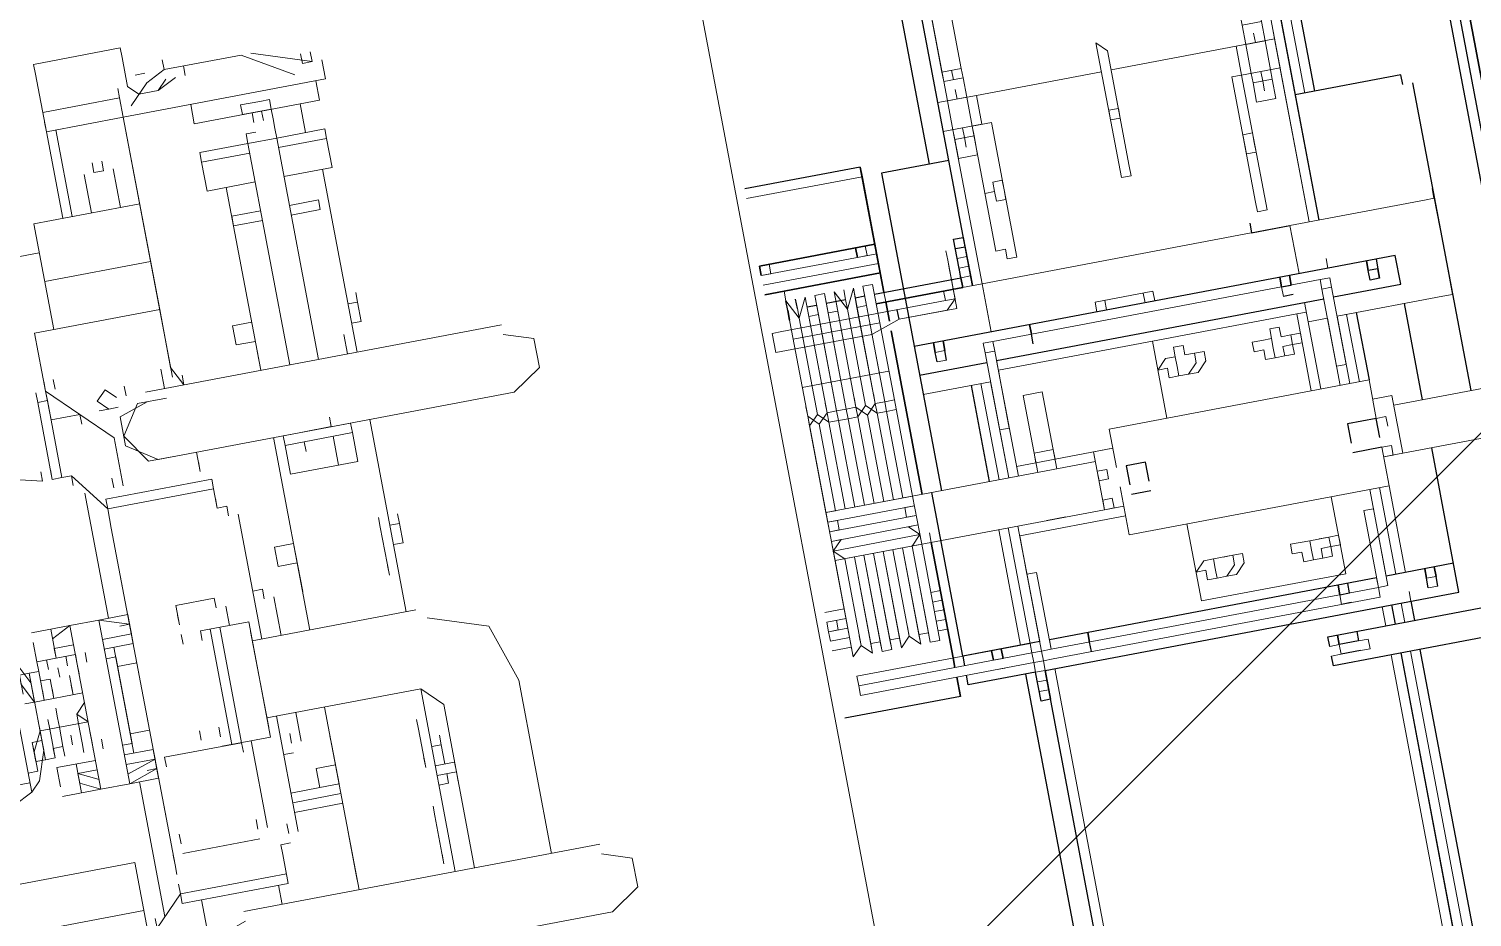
# Model space of a CAD drawing. Extents: x 407440 to 411585, y 6041728 to 6045069.
# Drawn here: x 408240.18 to 408248.64, y 6044225.02 to 6044230.23 of the extents above; entities that cross this region are included whole.
import ezdxf

# ---------------------------------------------------------------- set-up
doc = ezdxf.new("R2010")
doc.units = 0
doc.header["$LTSCALE"] = 5
doc.linetypes.add('foc-TIELINE', pattern=[1.875, 1.25, -0.625])
doc.layers.add('P-PROPOSED-EXISTING-H', color=59, linetype='Continuous')
doc.layers.add('T-TIE', color=201, linetype='foc-TIELINE')

# ---------------------------------------------------------------- blocks, each defined once
blk = doc.blocks.new('P-RIG-877')
at = {"layer": 'T-TIE', "linetype": 'ByBlock', "lineweight": 18}
for points in [[(1.3777, -19.9535), (1.3777, -19.942), (1.3777, -20.1716)], [(1.4236, -20.0454), (1.4351, -20.0454), (1.4351, -19.942), (1.4351, -20.1716)], [(1.1825, -20.0798), (1.1481, -20.0798), (1.1481, -20.0913), (1.1481, -20.252), (1.2055, -20.252)], [(1.2629, -20.2176), (1.3432, -20.2176), (1.2629, -20.2176), (1.2629, -20.0913), (1.2629, -20.0798), (1.2284, -20.0798)], [(1.2399, -20.1372), (1.2399, -20.2176)], [(1.5729, -20.2176), (1.5729, -20.1372)], [(1.6303, -20.2061), (1.6073, -20.2061), (1.6073, -20.1372)], [(1.217, -20.1602), (1.2055, -20.1602)], [(1.217, -20.1602), (1.217, -20.1716)], [(1.2284, -20.1602), (1.217, -20.1602)], [(1.2284, -20.1716), (1.2284, -20.1602)], [(1.3892, -20.5046), (1.3432, -20.5046), (1.3432, -20.1946), (1.3892, -20.1946), (1.3892, -20.1831), (1.4006, -20.1831), (1.3892, -20.1831)], [(1.3662, -20.1946), (1.3662, -20.1716), (1.4351, -20.1716), (1.4351, -20.1946), (1.4351, -20.1831), (1.4236, -20.1831), (1.4236, -20.1946), (1.4695, -20.1946), (1.4695, -20.5046), (1.4121, -20.5046)], [(1.4695, -20.1946), (1.5729, -20.1946)], [(1.6073, -20.1946), (1.5958, -20.1946)], [(0.9988, -20.2061), (0.3215, -20.2061), (0.3215, -20.4701), (0.7118, -20.4701)], [(0.9185, -20.229), (0.9299, -20.229), (1.1481, -20.229), (0.7348, -20.229), (0.7348, -20.2176), (1.1481, -20.2176), (0.7233, -20.2176), (0.7233, -20.6309), (1.1481, -20.6309)], [(1.2055, -20.6309), (1.2055, -20.2176), (1.194, -20.2176)], [(1.2284, -20.229), (1.217, -20.229), (1.217, -20.2176), (1.2284, -20.2176)], [(1.3432, -20.2061), (1.2629, -20.2061)], [(1.5729, -20.7227), (1.5729, -20.6309), (1.4351, -20.6309), (1.5843, -20.6309), (1.5958, -20.6309), (1.5958, -20.6194), (1.5958, -20.229), (1.5843, -20.229), (1.5843, -20.2176)], [(1.5729, -20.2061), (1.4695, -20.2061)], [(1.5958, -20.6309), (1.6073, -20.6309), (2.0895, -20.6309), (2.0895, -20.2176), (1.6647, -20.2176), (2.078, -20.2176), (2.078, -20.229), (2.0895, -20.229), (2.078, -20.229), (2.078, -20.2176)], [(2.4913, -20.2061), (1.6647, -20.2061)], [(1.217, -20.6194), (1.217, -20.229), (1.217, -20.6194)], [(1.3777, -20.6194), (1.2629, -20.6194), (1.2399, -20.6194), (1.2399, -20.229)], [(1.2629, -20.252), (1.2629, -20.229), (1.3432, -20.229)], [(1.5843, -20.6309), (1.5843, -20.6194), (1.5843, -20.229), (1.5729, -20.229), (1.5729, -20.6194), (1.5843, -20.6194), (1.4925, -20.6194), (1.4925, -20.6309), (1.4466, -20.6309), (1.4466, -20.5046)], [(1.6303, -20.229), (1.6073, -20.229)], [(1.6647, -20.229), (2.078, -20.229), (2.0665, -20.229)], [(0.7348, -20.2405), (0.8955, -20.2405), (0.907, -20.2405), (0.9299, -20.2405), (0.9299, -20.2635), (0.907, -20.2635), (0.907, -20.2405), (0.8955, -20.2405), (0.8955, -20.2635), (0.907, -20.2635), (0.907, -20.2405)], [(0.9299, -20.252), (0.9185, -20.252)], [(0.9185, -20.252), (0.9185, -20.252)], [(0.9185, -20.252), (0.9185, -20.252)], [(1.1481, -20.252), (1.1481, -20.6194), (0.9644, -20.6194), (0.9299, -20.6194), (0.9644, -20.6194), (0.9759, -20.6194), (0.9759, -20.5964), (0.9988, -20.5964), (0.9988, -20.6194), (0.9759, -20.6194), (0.9759, -20.5964), (0.9644, -20.5964)], [(0.9759, -20.2405), (0.9644, -20.2405)], [(0.9644, -20.2635), (0.9759, -20.2635), (0.9759, -20.2405)], [(0.9873, -20.252), (0.9759, -20.252), (0.9644, -20.252)], [(0.9759, -20.252), (0.9759, -20.252)], [(0.9759, -20.252), (0.9759, -20.252)], [(0.9873, -20.252), (0.9873, -20.252)], [(0.9873, -20.252), (0.9873, -20.252)], [(1.2399, -20.252), (1.3432, -20.252)], [(1.2514, -20.2635), (1.2514, -20.252)], [(1.6417, -20.2635), (1.6417, -20.252), (1.6532, -20.252), (1.6532, -20.2635)], [(0.9185, -20.2635), (0.9185, -20.2635)], [(0.9185, -20.2635), (0.9185, -20.2635)], [(0.9759, -20.2635), (0.9759, -20.2635)], [(0.9759, -20.2635), (0.9759, -20.2635)], [(0.9873, -20.2635), (0.9873, -20.2635)], [(0.9873, -20.2635), (0.9873, -20.2635)], [(1.3432, -20.4357), (1.2514, -20.4357), (1.2514, -20.2635), (1.3432, -20.2635)], [(1.2973, -20.2865), (1.2973, -20.275), (1.2858, -20.275), (1.2858, -20.2635), (1.2744, -20.2635), (1.2744, -20.275), (1.2858, -20.275), (1.2858, -20.2865), (1.2973, -20.2865), (1.2973, -20.2979), (1.2858, -20.2979), (1.2744, -20.2979), (1.2629, -20.2979), (1.2629, -20.2865), (1.2744, -20.2865), (1.2744, -20.275), (1.2744, -20.2865)], [(1.4695, -20.2635), (1.5614, -20.2635), (1.5614, -20.4357), (1.4695, -20.4357)], [(1.5155, -20.2865), (1.5155, -20.275), (1.5155, -20.2635), (1.5269, -20.2635), (1.5269, -20.275), (1.5384, -20.275), (1.5384, -20.2865)], [(0.9299, -20.4242), (0.9299, -20.275)], [(1.2284, -20.275), (1.217, -20.275)], [(1.5958, -20.275), (1.5843, -20.275)], [(1.6417, -20.2865), (1.6303, -20.2865)], [(1.6532, -20.2979), (1.6532, -20.2865), (1.6417, -20.2865), (1.6417, -20.2979)], [(1.2744, -20.2979), (1.2744, -20.3094), (1.2744, -20.3209), (1.2858, -20.3209), (1.2858, -20.3094), (1.2973, -20.3094), (1.2973, -20.2979)], [(1.5155, -20.2979), (1.5155, -20.3094), (1.5155, -20.3209), (1.5269, -20.3209), (1.5269, -20.3094), (1.5384, -20.3094), (1.5384, -20.2979)], [(1.2744, -20.4013), (1.2744, -20.3898), (1.2744, -20.3783), (1.2858, -20.3783), (1.2973, -20.3898), (1.2973, -20.4013)], [(1.5155, -20.4013), (1.5155, -20.3898), (1.5155, -20.3783), (1.5269, -20.3783), (1.5384, -20.3898), (1.5384, -20.4013)], [(1.2744, -20.4127), (1.2744, -20.4242), (1.2858, -20.4357), (1.2858, -20.4242), (1.2973, -20.4242), (1.2973, -20.4127)], [(1.5155, -20.4127), (1.5155, -20.4242), (1.5269, -20.4357), (1.5269, -20.4242), (1.5384, -20.4242), (1.5384, -20.4127)], [(0.9299, -20.4357), (0.9299, -20.5849), (0.9644, -20.5849), (0.9644, -20.6309), (0.9299, -20.6309), (0.9185, -20.6309)], [(1.2055, -20.4242), (1.194, -20.4242), (1.194, -20.4931), (1.2055, -20.4931)], [(1.2055, -20.4357), (1.194, -20.4357)], [(1.2629, -20.6194), (1.2514, -20.6194), (1.2514, -20.4357)], [(1.2055, -20.4816), (1.194, -20.4816)], [(1.4351, -20.5046), (1.4351, -20.5275), (1.3662, -20.5275), (1.3662, -20.5046), (1.3662, -20.5735)], [(1.3777, -20.5275), (1.3777, -20.849), (1.2744, -20.849), (1.2629, -20.8375), (1.1481, -20.8375), (1.2629, -20.8375), (1.2744, -20.826), (1.3777, -20.826)], [(1.4351, -20.5275), (1.4351, -20.849), (1.5499, -20.849), (1.5384, -20.8375), (1.5269, -20.8375)], [(1.2284, -20.5735), (1.217, -20.5735)], [(1.3777, -20.5735), (1.2858, -20.5735), (1.2858, -20.5964), (1.3777, -20.5964)], [(1.4351, -20.5964), (1.4351, -20.5735)], [(1.5958, -20.5735), (1.5843, -20.5735)], [(0.9299, -20.5849), (0.9299, -20.6309)], [(0.7118, -20.5964), (0.7003, -20.5964), (0.7118, -20.5964), (0.7003, -20.5964), (0.7118, -20.5964), (0.7233, -20.5964), (0.7348, -20.5964), (0.8955, -20.5964), (0.907, -20.5964), (0.9299, -20.5964), (0.9299, -20.6194), (0.907, -20.6194), (0.907, -20.5964), (0.8955, -20.5964), (0.8955, -20.6194), (0.907, -20.6194), (0.907, -20.5964)], [(0.907, -20.6079), (0.8955, -20.6079)], [(0.907, -20.6079), (0.907, -20.6079)], [(0.907, -20.6079), (0.907, -20.6079)], [(0.9299, -20.6079), (0.9185, -20.6079)], [(0.9185, -20.6079), (0.9185, -20.6079)], [(0.9185, -20.6079), (0.9185, -20.6079)], [(0.9873, -20.6079), (0.9759, -20.6079), (0.9644, -20.6079)], [(0.9759, -20.6079), (0.9759, -20.6079)], [(0.9759, -20.6079), (0.9759, -20.6079)], [(0.9873, -20.6079), (0.9873, -20.6079)], [(0.9873, -20.6079), (0.9873, -20.6079)], [(1.3662, -20.5964), (1.3662, -20.6194)], [(0.9299, -20.6194), (0.7348, -20.6194), (0.7233, -20.6194), (0.7233, -20.6309), (0.7348, -20.6309), (0.7348, -20.6194), (0.8955, -20.6194), (0.907, -20.6194)], [(0.907, -20.6194), (0.907, -20.6194)], [(0.907, -20.6194), (0.907, -20.6194)], [(0.9185, -20.6194), (0.9185, -20.6194)], [(0.9185, -20.6194), (0.9185, -20.6194)], [(0.9759, -20.6194), (0.9759, -20.6194)], [(0.9759, -20.6194), (0.9759, -20.6194)], [(0.9873, -20.6194), (0.9873, -20.6194)], [(0.9873, -20.6194), (0.9873, -20.6194)], [(1.2055, -20.6194), (1.1481, -20.6194), (1.1481, -20.7112)], [(1.2284, -20.6309), (1.217, -20.6309), (1.217, -20.6194), (1.2284, -20.6194)], [(1.3203, -20.6309), (1.3203, -20.6194), (1.2284, -20.6194), (1.2284, -20.6309), (1.3777, -20.6309), (1.2629, -20.6309), (1.2629, -20.7112)], [(1.6073, -20.6194), (2.078, -20.6194), (2.078, -20.6309), (2.0895, -20.6309), (2.0895, -20.6194)], [(1.1136, -20.6424), (1.1136, -20.6309)], [(1.1366, -20.7457), (1.1366, -20.6424), (1.1366, -20.6309), (1.1251, -20.6309), (1.1251, -20.6424)], [(1.2399, -20.6309), (1.2399, -20.7112)], [(1.4581, -20.6309), (1.4466, -20.6309)], [(1.5614, -20.6309), (1.5499, -20.6309)], [(1.6073, -20.6309), (1.6073, -20.6424), (1.5958, -20.6424), (1.5843, -20.6424), (1.5958, -20.6424), (1.5958, -20.6309), (1.5843, -20.6309), (1.5843, -20.6424), (1.5729, -20.6424), (1.5843, -20.6424), (1.5843, -20.849), (1.5958, -20.849), (1.5958, -20.6424)], [(1.6188, -20.6424), (1.6188, -20.6309)], [(1.6303, -20.6309), (1.6303, -20.6424)], [(0.3215, -20.6538), (0.9988, -20.6538)], [(1.1481, -20.6538), (1.1366, -20.6538), (1.1251, -20.6538), (1.1136, -20.6538), (1.171, -20.6538), (1.171, -20.7227), (1.171, -20.6653), (1.1596, -20.6538), (1.1481, -20.6538), (1.1136, -20.6538), (1.1022, -20.6538)], [(1.2629, -20.6424), (1.3777, -20.6424)], [(1.2629, -20.6538), (1.3777, -20.6538)], [(1.4351, -20.6424), (1.5729, -20.6424), (1.5729, -20.849), (1.5843, -20.849), (1.5843, -20.6424)], [(1.6073, -20.6424), (1.6073, -20.7227)], [(1.6073, -20.6538), (2.4913, -20.6538)], [(1.1596, -20.8605), (1.1596, -20.6653), (1.1596, -20.8605)], [(1.5729, -20.6768), (1.5843, -20.6768), (1.5729, -20.6768), (1.5843, -20.6768), (1.5843, -20.6883), (1.5729, -20.6883), (1.5843, -20.6883)], [(1.5958, -20.6883), (1.5958, -20.6768)], [(1.1825, -20.7572), (1.171, -20.7227), (1.1825, -20.7572)], [(0.9988, -20.7342), (0.9988, -20.872)], [(1.1022, -20.7342), (1.0907, -20.7342), (1.0792, -20.7342), (1.0792, -20.872)], [(1.0792, -20.8605), (1.0907, -20.8605), (1.0907, -20.872), (1.0907, -20.7342)], [(1.1022, -20.7342), (1.1022, -20.872), (1.1022, -20.7342)], [(1.1022, -20.7342), (1.1022, -20.872), (1.1022, -20.7342)], [(1.2514, -20.7342), (1.2399, -20.7342)], [(1.2744, -20.7342), (1.2629, -20.7342)], [(1.3088, -20.7342), (1.2973, -20.7342)], [(1.3432, -20.7342), (1.3318, -20.7342), (1.3203, -20.7342)], [(1.4351, -20.7342), (1.4236, -20.7342)], [(1.4925, -20.7457), (1.4925, -20.7342), (1.4925, -20.7457)], [(1.6188, -20.7342), (1.6188, -20.872)], [(1.0792, -20.7457), (1.0907, -20.7457), (1.0907, -20.7572)], [(1.1481, -20.7572), (1.1251, -20.7572), (1.1251, -20.7457), (1.2629, -20.7457), (1.3777, -20.7457), (1.3777, -20.849), (1.3777, -20.8375)], [(1.1251, -20.7572), (1.2629, -20.7572), (1.1481, -20.7572), (1.1481, -20.7686), (1.1251, -20.7686), (1.1481, -20.7801), (1.1366, -20.7801), (1.1251, -20.7801)], [(1.1366, -20.7572), (1.1366, -20.7686)], [(1.1596, -20.872), (1.1825, -20.872), (1.1825, -20.7572), (1.1825, -20.872)], [(1.2744, -20.7457), (1.2744, -20.7572), (1.2629, -20.7572), (1.2629, -20.7686), (1.2514, -20.7686)], [(1.2629, -20.7686), (1.2744, -20.7686), (1.2744, -20.7572), (1.2629, -20.7572), (1.2629, -20.7457)], [(1.5499, -20.7572), (1.5499, -20.7457), (1.4351, -20.7457), (1.4351, -20.849), (1.3777, -20.849)], [(1.4351, -20.7457), (1.3777, -20.7457), (1.4351, -20.7457)], [(1.3777, -20.7572), (1.3777, -20.7457)], [(1.3892, -20.7457), (1.3892, -20.849)], [(1.4006, -20.849), (1.4006, -20.7457), (1.4006, -20.849)], [(1.4121, -20.7457), (1.4121, -20.7572), (1.4236, -20.7457), (1.4351, -20.7572)], [(1.4121, -20.7457), (1.4121, -20.849), (1.4121, -20.7457)], [(1.4236, -20.849), (1.4236, -20.7457), (1.4236, -20.849)], [(1.4351, -20.7457), (1.4236, -20.7457)], [(1.5384, -20.7686), (1.5384, -20.7572), (1.4351, -20.7572), (1.5499, -20.7572), (1.5384, -20.7572)], [(1.1481, -20.7686), (1.2629, -20.7686), (1.1251, -20.7686), (1.2629, -20.7686), (1.2744, -20.7686), (1.2629, -20.7686), (1.2744, -20.7801), (1.3777, -20.7801), (1.2744, -20.7801), (1.2629, -20.7916), (1.1481, -20.7916), (1.1251, -20.7916), (1.1481, -20.7801)], [(1.1481, -20.8146), (1.1481, -20.826), (1.2629, -20.826), (1.1251, -20.826), (1.2629, -20.826), (1.2629, -20.8146), (1.2744, -20.8146), (1.2629, -20.8146), (1.2629, -20.8031), (1.2744, -20.8031), (1.2744, -20.7916), (1.2629, -20.7801), (1.1481, -20.7801), (1.2629, -20.7801), (1.2744, -20.7686), (1.3777, -20.7686), (1.2744, -20.7686), (1.3777, -20.7686)], [(1.5499, -20.7686), (1.4351, -20.7686), (1.5499, -20.7686)], [(1.5384, -20.7801), (1.5499, -20.7686), (1.5384, -20.7686), (1.4351, -20.7686)], [(1.1481, -20.7916), (1.1481, -20.8031), (1.2629, -20.8031), (1.1251, -20.8031), (1.1481, -20.8031)], [(1.1366, -20.7916), (1.1366, -20.8031)], [(1.2629, -20.7916), (1.2514, -20.7916)], [(1.3777, -20.7916), (1.2744, -20.7916), (1.2629, -20.7916), (1.2629, -20.8031), (1.2744, -20.8031), (1.3777, -20.8031), (1.2744, -20.8031), (1.2744, -20.8146), (1.3777, -20.8146), (1.2744, -20.8146), (1.2744, -20.826), (1.2629, -20.826)], [(1.2744, -20.7916), (1.2629, -20.7916)], [(1.2744, -20.7916), (1.2629, -20.7916)], [(1.5384, -20.8031), (1.5384, -20.7916), (1.4351, -20.7916)], [(1.5499, -20.7916), (1.4351, -20.7916), (1.5499, -20.7916)], [(1.5384, -20.7916), (1.5499, -20.7916), (1.5384, -20.7801), (1.5269, -20.7801)], [(1.1251, -20.8146), (1.2629, -20.8146), (1.1481, -20.8146), (1.1251, -20.8146), (1.1251, -20.8031)], [(1.5499, -20.8031), (1.4351, -20.8031), (1.5384, -20.8031), (1.5499, -20.8031), (1.5499, -20.8146)], [(1.1481, -20.826), (1.1251, -20.826), (1.1481, -20.8375), (1.1366, -20.8375), (1.1251, -20.8375)], [(1.1366, -20.8146), (1.1366, -20.826)], [(1.2514, -20.826), (1.2629, -20.826), (1.2744, -20.8375), (1.2629, -20.849), (1.2514, -20.849)], [(1.5384, -20.826), (1.5384, -20.8146), (1.4351, -20.8146), (1.5499, -20.8146), (1.5384, -20.8146)], [(1.5499, -20.826), (1.4351, -20.826), (1.5499, -20.826)], [(1.5384, -20.8375), (1.5499, -20.826), (1.5384, -20.826), (1.4351, -20.826)], [(1.1481, -20.8375), (1.1251, -20.849), (1.1136, -20.849)], [(1.4121, -20.849), (1.4121, -20.8375), (1.4236, -20.849), (1.4351, -20.8375)], [(1.1366, -20.849), (1.1251, -20.849)], [(1.2744, -20.849), (1.2629, -20.849), (1.5499, -20.849)], [(1.4351, -20.849), (1.4236, -20.849)], [(1.5155, -20.8605), (1.504, -20.8605)], [(1.5155, -20.872), (1.5155, -20.8605), (1.5155, -20.872)], [(1.5269, -20.849), (1.5269, -20.872), (1.5269, -20.849)], [(1.5155, -20.872), (1.504, -20.872)], [(0.31, -20.8834), (2.5028, -20.8834)]]:
    blk.add_lwpolyline(points, dxfattribs=at)
at = {"layer": 'T-TIE', "linetype": 'ByBlock', "lineweight": 25}
for points in [[(0.3903, -19.9994), (1.3432, -19.9994)], [(1.1366, -20.0798), (1.1481, -20.0798)], [(1.5729, -20.1602), (1.5843, -20.1602)], [(1.5729, -20.1716), (1.5843, -20.1716)], [(1.2055, -20.2635), (1.217, -20.2635)], [(1.2055, -20.275), (1.217, -20.275)], [(1.2055, -20.275), (1.217, -20.275)], [(1.5729, -20.275), (1.5843, -20.275)], [(1.5729, -20.275), (1.5843, -20.275)], [(1.2055, -20.5735), (1.217, -20.5735)], [(1.2055, -20.5735), (1.217, -20.5735)], [(1.5729, -20.5735), (1.5843, -20.5735)], [(1.5729, -20.5735), (1.5843, -20.5735)], [(1.5729, -20.6768), (1.5843, -20.6768)], [(1.5729, -20.6883), (1.5843, -20.6883)], [(0.9873, -20.7342), (0.9988, -20.7342), (1.1366, -20.7342)], [(1.171, -20.7342), (1.1481, -20.7342)], [(1.3777, -20.7342), (1.1825, -20.7342)], [(1.5729, -20.7342), (1.5843, -20.7342), (1.5729, -20.7342), (1.4351, -20.7342)], [(1.0792, -20.7572), (1.0907, -20.7572)], [(1.0792, -20.7572), (1.0907, -20.7572)], [(1.0792, -20.872), (1.0907, -20.872)], [(1.0792, -20.872), (1.0907, -20.872)]]:
    blk.add_lwpolyline(points, close=True, dxfattribs=at)
for points in [[(1.3432, -20.0224), (0.3903, -20.0224), (0.3903, -20.0109), (1.3432, -20.0109)], [(1.0103, -20.0798), (1.3777, -20.0798)], [(1.6417, -20.2979), (1.6303, -20.2979), (1.6303, -20.0798), (1.6647, -20.0798), (1.6647, -20.2979), (1.6532, -20.2979)], [(1.0103, -20.0913), (0.9988, -20.0913), (0.9988, -20.2176)], [(1.2399, -20.2176), (1.2399, -20.1372), (1.2055, -20.1372), (1.2055, -20.7112)], [(1.3777, -20.1372), (1.2629, -20.1372)], [(1.6073, -20.6309), (1.6073, -20.1372), (1.4351, -20.1372)], [(1.5729, -20.1372), (1.5729, -20.2176)], [(1.2055, -20.1602), (1.217, -20.1602), (1.217, -20.1716), (1.2055, -20.1716), (1.217, -20.1716), (1.2055, -20.1716), (1.217, -20.1716), (1.2055, -20.1716), (1.217, -20.1716), (1.2055, -20.1716)], [(1.2284, -20.1602), (1.217, -20.1602), (1.2284, -20.1602), (1.2284, -20.1716), (1.217, -20.1716)], [(1.5958, -20.1602), (1.5843, -20.1602)], [(1.5958, -20.1716), (1.5843, -20.1716), (1.5729, -20.1716)], [(0.3215, -20.1946), (0.9988, -20.1946)], [(1.2629, -20.1946), (1.3432, -20.1946)], [(1.4121, -20.1946), (1.3892, -20.1946), (1.3892, -20.229), (1.4121, -20.229)], [(1.4236, -20.1946), (1.4236, -20.229)], [(1.6073, -20.1946), (1.6303, -20.1946)], [(1.6647, -20.1946), (2.4913, -20.1946)], [(1.1481, -20.6424), (1.0907, -20.6424), (1.0907, -20.6309), (1.1481, -20.6309), (0.7233, -20.6309), (0.7233, -20.2176), (1.1481, -20.2176)], [(1.6647, -20.2176), (2.0895, -20.2176), (2.0895, -20.6309), (1.6073, -20.6309), (1.6417, -20.6309), (1.6417, -20.6424), (1.6073, -20.6424), (1.6073, -20.7227), (1.5958, -20.7227)], [(1.6073, -20.2176), (1.6303, -20.2176)], [(1.2399, -20.6194), (1.2399, -20.229)], [(1.5729, -20.229), (1.5729, -20.6194)], [(1.1366, -20.2979), (1.1481, -20.2979), (1.1481, -20.252)], [(1.217, -20.275), (1.217, -20.2635)], [(1.2284, -20.2635), (1.2284, -20.275)], [(1.5843, -20.2635), (1.5729, -20.2635)], [(1.5843, -20.2635), (1.5729, -20.2635)], [(1.5843, -20.275), (1.5843, -20.2635)], [(1.5958, -20.2635), (1.5958, -20.275)], [(1.6303, -20.2635), (1.6417, -20.2635), (1.6417, -20.2865), (1.6303, -20.2865), (1.6417, -20.2865)], [(1.6532, -20.2635), (1.6532, -20.2865)], [(1.217, -20.275), (1.2055, -20.275)], [(1.5843, -20.275), (1.5729, -20.275)], [(1.4121, -20.4701), (1.3892, -20.4701), (1.3892, -20.4931), (1.4121, -20.4931)], [(1.4236, -20.4701), (1.4236, -20.4931)], [(1.217, -20.5735), (1.2055, -20.5735)], [(1.217, -20.5735), (1.2055, -20.5735)], [(1.217, -20.5735), (1.2055, -20.5735)], [(1.217, -20.5735), (1.2055, -20.5735)], [(1.2284, -20.5735), (1.217, -20.5735)], [(1.5843, -20.5735), (1.5729, -20.5735)], [(1.5843, -20.5735), (1.5729, -20.5735)], [(1.5843, -20.5735), (1.5729, -20.5735)], [(1.5843, -20.5735), (1.5729, -20.5735)], [(1.5958, -20.5735), (1.5843, -20.5735)], [(0.9988, -20.6309), (0.9988, -20.7112), (1.3777, -20.7112)], [(1.1022, -20.6309), (1.1022, -20.6424)], [(1.2399, -20.7112), (1.2399, -20.6309)], [(1.5729, -20.6309), (1.5729, -20.7227), (1.5843, -20.7227)], [(0.9988, -20.6538), (0.3215, -20.6538)], [(1.1366, -20.7457), (1.1366, -20.6424), (1.1481, -20.6424), (1.1366, -20.6424), (1.1251, -20.6424)], [(1.1481, -20.7457), (1.1481, -20.6424), (1.1481, -20.7457)], [(1.3777, -20.6538), (1.2629, -20.6538)], [(2.4913, -20.6538), (1.6073, -20.6538)], [(1.2284, -20.6768), (1.217, -20.6768), (1.2055, -20.6768), (1.217, -20.6768), (1.2055, -20.6768)], [(1.2284, -20.6883), (1.217, -20.6883), (1.2055, -20.6883), (1.217, -20.6883)], [(1.5843, -20.6768), (1.5729, -20.6768)], [(1.171, -20.7227), (1.1596, -20.7227)], [(1.5729, -20.7227), (1.3777, -20.7227)], [(0.9873, -20.7342), (0.9873, -20.872)], [(1.0792, -20.872), (1.0792, -20.7342), (1.0792, -20.872)], [(1.0792, -20.7342), (1.0792, -20.872), (1.0792, -20.7342)], [(1.1022, -20.7342), (1.0907, -20.7342)], [(1.1136, -20.872), (1.1136, -20.7342), (1.1136, -20.872)], [(1.6073, -20.7342), (1.6188, -20.7342), (1.5958, -20.7342), (1.6188, -20.7342), (1.6188, -20.872)], [(1.1366, -20.7686), (1.1366, -20.7572)], [(1.1366, -20.8031), (1.1366, -20.7801)], [(1.1366, -20.826), (1.1366, -20.8146)], [(1.1366, -20.8375), (1.1251, -20.8375)], [(1.1366, -20.849), (1.1481, -20.849), (1.1366, -20.849), (1.1251, -20.849)]]:
    blk.add_lwpolyline(points, dxfattribs=at)
at = {"layer": 'T-TIE', "linetype": 'ByBlock', "lineweight": 18}
for points in [[(1.217, -20.1716), (1.217, -20.1602)], [(1.2284, -20.1602), (1.2284, -20.1716)], [(1.5958, -20.1602), (1.5958, -20.1716), (1.5843, -20.1716), (1.5843, -20.1602)], [(1.2055, -20.1716), (1.217, -20.1716)], [(1.5729, -20.1716), (1.5843, -20.1716)], [(1.3203, -20.2176), (1.2284, -20.2176), (1.2284, -20.229), (1.3203, -20.229)], [(1.5729, -20.2176), (1.4695, -20.2176)], [(1.5843, -20.2176), (1.4925, -20.2176), (1.4925, -20.229), (1.5843, -20.229)], [(1.6303, -20.2176), (1.6073, -20.2176)], [(0.9644, -20.229), (0.9299, -20.229), (0.9299, -20.275), (0.9644, -20.275)], [(0.9644, -20.2405), (0.9299, -20.2405)], [(0.9759, -20.2405), (0.9759, -20.2635), (0.9988, -20.2635), (0.9988, -20.2405)], [(0.9644, -20.2635), (0.9299, -20.2635)], [(1.1136, -20.2865), (1.1251, -20.2865), (1.1251, -20.275), (0.9644, -20.275), (0.9644, -20.2865)], [(1.0447, -20.275), (1.0333, -20.275), (1.0333, -20.2865), (1.0562, -20.2865), (1.0562, -20.275)], [(1.5155, -20.2979), (1.5155, -20.275), (1.5269, -20.275), (1.5269, -20.2865), (1.5384, -20.2865), (1.5384, -20.2979), (1.5269, -20.2979)], [(1.2744, -20.4127), (1.2629, -20.4127), (1.2629, -20.4013), (1.2744, -20.4013), (1.2744, -20.3898), (1.2858, -20.3898), (1.2973, -20.4013), (1.2973, -20.4127), (1.2858, -20.4127)], [(1.5155, -20.4127), (1.5155, -20.3898), (1.5269, -20.3898), (1.5384, -20.4013), (1.5384, -20.4127), (1.5269, -20.4127)], [(1.0447, -20.4242), (0.907, -20.4242), (0.8955, -20.4357), (1.0562, -20.4357), (1.0562, -20.4242)], [(0.9873, -20.4242), (0.9759, -20.4242), (0.9759, -20.4357), (0.9873, -20.4357)], [(1.4006, -20.5275), (1.4006, -20.5161), (1.3892, -20.5161), (1.3892, -20.5275)], [(1.4351, -20.5275), (1.4351, -20.5161), (1.4236, -20.5161), (1.4236, -20.5275)], [(1.1136, -20.5964), (1.1136, -20.5849), (1.1251, -20.5849), (1.1251, -20.5735), (0.9644, -20.5735), (0.9644, -20.5964)], [(1.0447, -20.5735), (1.0333, -20.5735), (1.0333, -20.5849), (1.0447, -20.5849), (1.0447, -20.5964), (1.0447, -20.5849), (1.0562, -20.5849), (1.0562, -20.5735)], [(1.3662, -20.5735), (1.3547, -20.5735), (1.3547, -20.5964), (1.3662, -20.5964)], [(0.9299, -20.5964), (0.9644, -20.5964)], [(1.1481, -20.6538), (1.1596, -20.6538), (1.1596, -20.6653), (1.1481, -20.6653)], [(1.5729, -20.6538), (1.4351, -20.6538)], [(1.2055, -20.6768), (1.217, -20.6768)], [(1.2284, -20.6768), (1.217, -20.6768), (1.217, -20.6883), (1.2284, -20.6883)], [(1.5958, -20.6768), (1.5958, -20.6883)], [(1.1366, -20.7342), (1.1481, -20.7342)], [(1.4925, -20.7342), (1.504, -20.7342)], [(1.504, -20.7457), (1.504, -20.7342)], [(1.5155, -20.7457), (1.5155, -20.7342)], [(1.5269, -20.7342), (1.5269, -20.7457)], [(1.5269, -20.7342), (1.5269, -20.7457)], [(1.5384, -20.7457), (1.5384, -20.7342)], [(1.171, -20.849), (1.171, -20.7457)], [(1.2284, -20.849), (1.2284, -20.7457)], [(1.2744, -20.7572), (1.3777, -20.7572)], [(1.4006, -20.7457), (1.4006, -20.849), (1.4006, -20.8375), (1.3892, -20.8375), (1.3892, -20.849), (1.3892, -20.7457), (1.3892, -20.7572), (1.4006, -20.7572)], [(1.2629, -20.7916), (1.1251, -20.7916)], [(1.3777, -20.7916), (1.2744, -20.7916)], [(1.4351, -20.7801), (1.5384, -20.7801)], [(1.2629, -20.826), (1.2744, -20.826)], [(1.3777, -20.826), (1.2744, -20.826)], [(1.2744, -20.8375), (1.3777, -20.8375)], [(1.4351, -20.8375), (1.5384, -20.8375)], [(1.2629, -20.849), (1.1251, -20.849)], [(1.1596, -20.872), (1.1596, -20.8605)], [(1.4925, -20.872), (1.4925, -20.849)], [(1.504, -20.872), (1.504, -20.849)], [(1.5155, -20.872), (1.5155, -20.849)], [(1.5155, -20.872), (1.5155, -20.8605)], [(1.5155, -20.8605), (1.5155, -20.872), (1.5269, -20.872), (1.5155, -20.872)], [(1.5269, -20.849), (1.5269, -20.872)], [(1.5384, -20.872), (1.5384, -20.849)]]:
    blk.add_lwpolyline(points, close=True, dxfattribs=at)
at = {"layer": 'T-TIE', "linetype": 'ByBlock', "lineweight": 5}
for points in [[(1.1022, -21.6067), (1.1136, -21.6412), (1.1481, -21.6412), (1.171, -21.6067), (1.171, -21.1819), (1.1481, -21.1475), (1.1136, -21.1475), (1.1022, -21.1819)], [(1.7221, -21.6067), (1.7336, -21.6412), (1.768, -21.6412), (1.791, -21.6067), (1.791, -21.1819), (1.768, -21.1475), (1.7336, -21.1475), (1.7221, -21.1819)], [(1.0907, -21.6067), (1.0907, -21.1819)], [(1.7106, -21.6067), (1.7106, -21.1819)], [(1.4121, -21.3312), (1.4351, -21.2623), (1.504, -21.2394), (1.7106, -21.2394)], [(0.7462, -21.3312), (0.7692, -21.3312), (0.7692, -21.5723), (0.7462, -21.5723), (0.7348, -21.5723), (0.7462, -21.5723), (0.7462, -21.6641)], [(1.4925, -21.3542), (1.5155, -21.3312), (1.7106, -21.3312)], [(1.5843, -21.3542), (1.5843, -21.3312), (1.5958, -21.3312)], [(1.6073, -21.3312), (1.5958, -21.3312), (1.5958, -21.3542)], [(0.7233, -21.4116), (0.7462, -21.3427)], [(0.7348, -21.3542), (0.7462, -21.3542), (0.7462, -21.3427), (0.7348, -21.3427)], [(0.7692, -21.4919), (0.7922, -21.4919), (0.7922, -21.423), (0.7922, -21.4116), (0.7922, -21.3427), (0.7692, -21.3427)], [(0.7922, -21.4001), (0.8037, -21.4001), (0.8151, -21.4001), (0.8266, -21.4001), (0.8266, -21.3427), (0.8381, -21.3427), (0.8381, -21.4001)], [(0.8725, -21.4001), (0.8725, -21.3427), (0.8381, -21.3427)], [(1.0562, -21.3427), (1.0333, -21.3427), (1.0218, -21.3427)], [(1.0562, -21.3542), (1.0562, -21.3427), (1.0333, -21.3427), (1.0333, -21.3542)], [(1.2973, -21.3542), (1.2973, -21.3427), (1.2858, -21.3427)], [(1.3203, -21.3427), (1.2973, -21.3427), (1.3203, -21.3427), (1.3203, -21.3542)], [(1.4006, -21.5378), (1.4006, -21.3427)], [(1.5614, -21.3542), (1.5614, -21.3427), (1.5499, -21.3427)], [(1.5958, -21.3427), (1.6073, -21.3427), (1.6073, -21.3542)], [(0.7577, -21.3656), (0.7233, -21.423), (0.7233, -21.5149), (0.7118, -21.5149)], [(0.7922, -21.3656), (0.8266, -21.3656)], [(1.0907, -21.3542), (0.8725, -21.3542)], [(0.9185, -21.4001), (0.9185, -21.3656), (0.907, -21.3656), (0.907, -21.4001)], [(1.0677, -21.3656), (1.0907, -21.3656), (1.0677, -21.3656)], [(1.4006, -21.3542), (1.171, -21.3542)], [(1.2973, -21.3656), (1.2858, -21.3656)], [(1.2973, -21.3656), (1.3547, -21.3656), (1.2973, -21.3656)], [(1.3547, -21.3656), (1.3432, -21.3656)], [(1.7106, -21.3542), (1.4925, -21.3542), (1.4925, -21.5378)], [(1.5384, -21.3656), (1.5269, -21.3656)], [(1.5384, -21.3656), (1.5843, -21.3656), (1.5384, -21.3656)], [(1.5843, -21.3656), (1.5729, -21.3656)], [(1.6417, -21.3656), (1.6303, -21.3656)], [(1.6417, -21.3656), (1.6991, -21.3656), (1.6417, -21.3656)], [(1.6991, -21.3656), (1.6877, -21.3656)], [(1.1825, -21.4575), (1.217, -21.4575), (1.217, -21.3771), (1.1825, -21.3771)], [(0.7807, -21.4001), (0.7922, -21.4001), (0.7922, -21.4116), (0.8037, -21.4116)], [(0.7807, -21.4116), (0.7807, -21.4001), (0.7807, -21.4116)], [(0.7922, -21.4345), (0.7922, -21.4001), (0.7922, -21.4345)], [(0.8151, -21.423), (0.8151, -21.4345), (0.8266, -21.4345), (0.8266, -21.4001), (1.0907, -21.4001)], [(1.171, -21.4345), (1.171, -21.4001), (1.1596, -21.4001)], [(1.217, -21.4001), (1.1825, -21.4001)], [(0.7922, -21.423), (0.8037, -21.423), (0.7922, -21.423), (0.7922, -21.4345), (0.7807, -21.4345), (0.7807, -21.423), (0.7807, -21.4116)], [(0.8381, -21.4345), (0.8381, -21.4919), (0.8266, -21.4919), (0.8266, -21.4345), (1.0907, -21.4345)], [(0.8381, -21.4919), (0.8725, -21.4919), (0.8725, -21.4345)], [(0.907, -21.4345), (0.907, -21.469), (0.9185, -21.469), (0.9185, -21.4345)], [(1.194, -21.4345), (1.1825, -21.4345)], [(1.0907, -21.469), (0.8725, -21.469)], [(1.0333, -21.4919), (1.0562, -21.4919), (1.0333, -21.4919), (1.0333, -21.469)], [(1.0562, -21.469), (1.0562, -21.4919)], [(1.0677, -21.469), (1.0907, -21.469), (1.0677, -21.469)], [(1.4006, -21.469), (1.171, -21.469)], [(1.2973, -21.4919), (1.2973, -21.469)], [(1.2973, -21.469), (1.3547, -21.469), (1.2973, -21.469)], [(1.3203, -21.469), (1.3203, -21.4919)], [(1.3547, -21.469), (1.3432, -21.469)], [(1.7106, -21.469), (1.4925, -21.469)], [(1.5384, -21.469), (1.5269, -21.469)], [(1.5843, -21.469), (1.5384, -21.469), (1.5843, -21.469), (1.5843, -21.4919), (1.5843, -21.5264)], [(1.5614, -21.4919), (1.5614, -21.469)], [(1.5958, -21.469), (1.5958, -21.5264)], [(1.6073, -21.469), (1.6073, -21.5264)], [(1.6417, -21.469), (1.6991, -21.469), (1.6417, -21.469)], [(1.6991, -21.469), (1.6877, -21.469)], [(0.7348, -21.4919), (0.7233, -21.4919)], [(0.7348, -21.5034), (0.7462, -21.5264), (0.7462, -21.5493), (0.7348, -21.5608), (0.7462, -21.5493)], [(1.3203, -21.4919), (1.2973, -21.4919), (1.3203, -21.4919)], [(1.4006, -21.5034), (1.3547, -21.5034)], [(1.5269, -21.5034), (1.4925, -21.5034)], [(1.5843, -21.4919), (1.5614, -21.4919), (1.5843, -21.4919)], [(0.7233, -21.5149), (0.7348, -21.5378), (0.7577, -21.5608)], [(0.7462, -21.5264), (0.7348, -21.5149)], [(1.3547, -21.5149), (1.3432, -21.5149), (1.3432, -21.5264)], [(1.5269, -21.5149), (1.5155, -21.5149)], [(1.5384, -21.5149), (1.5384, -21.5264)], [(0.7233, -21.5493), (0.7233, -21.5378)], [(1.2055, -21.6756), (1.217, -21.6756), (1.2055, -21.6756), (1.2055, -21.5493), (1.217, -21.5493), (1.2399, -21.5493), (1.2399, -21.5378), (1.2514, -21.5378)], [(1.4006, -21.5264), (1.2514, -21.5264)], [(1.5155, -21.5953), (1.5155, -21.5378), (1.3777, -21.5378), (1.3777, -21.5953), (1.3892, -21.5953)], [(1.3892, -21.5378), (1.504, -21.5378)], [(1.6303, -21.5264), (1.4925, -21.5264)], [(1.6303, -21.5378), (1.6188, -21.5378)], [(1.6991, -21.7101), (1.7106, -21.7101), (1.6762, -21.6756), (1.6877, -21.6756), (1.6877, -21.5493), (1.6532, -21.5493), (1.6417, -21.5493), (1.6417, -21.5378)], [(1.217, -21.5493), (1.217, -21.6756), (1.217, -21.5493)], [(1.2399, -21.5493), (1.2284, -21.5493)], [(1.6762, -21.6756), (1.6762, -21.5493), (1.6762, -21.6756), (1.6647, -21.6756)], [(0.7577, -21.6641), (0.7692, -21.6641), (0.7003, -21.6641), (0.6888, -21.6641), (0.6888, -21.5608), (0.7003, -21.5608), (0.7348, -21.5608)], [(0.8725, -21.6641), (0.7692, -21.6641), (0.7692, -21.5723)], [(1.0792, -21.5723), (0.7692, -21.5723), (0.9988, -21.5723)], [(0.8725, -21.5723), (0.8725, -21.6986), (0.9988, -21.6986)], [(0.9414, -21.5723), (0.9414, -21.6986), (0.9414, -21.5723)], [(1.194, -21.6527), (1.1366, -21.6527), (1.0677, -21.7215), (0.9988, -21.7215), (0.9988, -21.5723), (1.0677, -21.5723), (1.0907, -21.5608), (1.0792, -21.5608)], [(1.194, -21.5608), (1.171, -21.5608), (1.194, -21.5608)], [(1.194, -21.5608), (1.1825, -21.5608)], [(1.3547, -21.5723), (1.3432, -21.5723), (1.3432, -21.6182), (1.3662, -21.6182), (1.3547, -21.6182)], [(1.3777, -21.5608), (1.3547, -21.5608)], [(1.5269, -21.6641), (1.5155, -21.6641), (1.5155, -21.5723), (1.3777, -21.5723)], [(1.6188, -21.5608), (1.5155, -21.5608)], [(1.5269, -21.5723), (1.5155, -21.5723)], [(1.6188, -21.5723), (1.6073, -21.5723)], [(1.6303, -21.5723), (1.6303, -21.6641)], [(1.7106, -21.5608), (1.6877, -21.5608)], [(1.0677, -21.5838), (1.0907, -21.5838)], [(1.1022, -21.5838), (1.1022, -21.6182), (1.1366, -21.6412), (1.171, -21.6182), (1.171, -21.5838)], [(1.5155, -21.5838), (1.3777, -21.5838)], [(0.8725, -21.5953), (0.8266, -21.5953)], [(1.504, -21.5953), (1.4925, -21.5953)], [(0.8151, -21.6182), (0.8266, -21.6182), (0.8266, -21.6067), (0.8151, -21.6067)], [(1.3892, -21.6182), (1.3777, -21.6182)], [(1.504, -21.6182), (1.4925, -21.6182)], [(0.8725, -21.6297), (0.8266, -21.6297)], [(1.0907, -21.6297), (1.0792, -21.6297)], [(1.0907, -21.6412), (1.0792, -21.6527), (1.0907, -21.6641), (1.1022, -21.6527)], [(1.1022, -21.6641), (1.1022, -21.6527), (1.1022, -21.6412)], [(1.7566, -21.6527), (1.6877, -21.6527)], [(1.194, -21.6641), (1.1825, -21.6641)], [(1.1136, -21.6871), (1.1022, -21.6871), (1.1022, -21.7215), (1.0677, -21.7215), (1.0562, -21.7215)], [(1.6303, -21.6756), (1.6417, -21.6756), (1.2399, -21.6756), (1.2284, -21.6756), (1.217, -21.6756), (1.171, -21.7101), (1.1825, -21.7101)], [(1.6188, -21.6756), (1.2629, -21.6756)], [(1.3547, -21.6871), (1.3547, -21.6756), (1.3432, -21.7101), (1.3432, -21.6756), (1.3777, -21.6756), (1.3777, -21.7101)], [(1.3662, -21.6756), (1.3547, -21.6756)], [(1.3662, -21.7101), (1.3662, -21.6756), (1.3662, -21.7101)], [(1.4695, -21.6986), (1.481, -21.6986), (1.481, -21.6756), (1.481, -21.6986), (1.504, -21.6986), (1.3777, -21.6986), (1.4006, -21.6986), (1.4006, -21.6756), (1.4006, -21.6986), (1.4006, -21.6756)], [(1.5155, -21.6756), (1.504, -21.6756), (1.504, -21.7101)], [(1.504, -21.6756), (1.5384, -21.6756), (1.5384, -21.7101), (1.5269, -21.6756), (1.5269, -21.6871)], [(1.5155, -21.7101), (1.5155, -21.6756), (1.5269, -21.7101)], [(1.6532, -21.6756), (1.6417, -21.6756)], [(0.907, -21.6986), (0.907, -21.8249), (0.9185, -21.8249), (0.8955, -21.8478)], [(1.3432, -21.6986), (1.194, -21.6986)], [(1.4925, -21.7101), (1.4925, -21.6986), (1.3892, -21.6986), (1.3892, -21.7101)], [(1.4006, -21.6986), (1.3892, -21.6986)], [(1.6991, -21.6986), (1.5384, -21.6986)], [(1.0677, -21.7101), (1.0562, -21.7101)], [(1.0677, -21.7215), (1.0792, -21.7215), (1.0792, -21.733), (1.0677, -21.733)], [(1.171, -21.7215), (1.0792, -21.7215), (1.171, -21.7215)], [(1.171, -21.7101), (1.171, -21.7215), (1.171, -21.733), (1.1596, -21.733)], [(1.5155, -21.7675), (1.5269, -21.7675), (1.5384, -21.7445), (1.5384, -21.7101), (1.3432, -21.7101), (1.3432, -21.7445), (1.3432, -21.7904)], [(1.8025, -21.733), (1.7221, -21.733), (1.7106, -21.733), (1.7106, -21.7215), (1.6303, -21.7215), (1.6303, -21.8708), (1.6417, -21.8708), (1.6303, -21.8708), (1.6417, -21.8708), (1.6303, -21.8708), (1.6417, -21.8708), (1.6303, -21.8708), (1.6417, -21.8708), (1.6303, -21.8708), (1.6417, -21.8708), (1.6303, -21.8708), (1.6188, -21.8708), (1.6303, -21.8708), (1.6417, -21.8708)], [(1.6877, -21.8938), (1.6877, -21.9626), (1.6877, -21.7215)], [(1.171, -21.733), (1.0792, -21.733)], [(1.3892, -21.733), (1.3777, -21.733)], [(1.4925, -21.733), (1.481, -21.733)], [(1.1596, -21.7445), (1.171, -21.7445), (1.1596, -21.7904), (1.1596, -22.3071), (1.1596, -22.8467), (1.1596, -23.0992)], [(1.5384, -21.7904), (1.5384, -21.7445), (1.3432, -21.7445), (1.3547, -21.7675)], [(1.3662, -21.7445), (1.3662, -21.7675), (1.3662, -21.7445)], [(1.4006, -21.7445), (1.3892, -21.7445), (1.3777, -21.7445), (1.3777, -21.7904), (1.3892, -21.7904), (1.3892, -21.8019), (1.4006, -21.8019), (1.3777, -21.8134), (1.3892, -21.8134), (1.4006, -21.8134), (1.4236, -21.8019), (1.4236, -21.8134)], [(1.3892, -21.756), (1.3777, -21.756)], [(1.4121, -21.756), (1.4236, -21.756), (1.4006, -21.756)], [(1.4236, -21.7445), (1.4236, -21.8019), (1.4121, -21.8019)], [(1.4351, -21.7445), (1.4466, -21.756), (1.4581, -21.7445), (1.4581, -21.8019), (1.481, -21.8134), (1.4925, -21.8134), (1.4925, -21.8019)], [(1.4925, -21.756), (1.481, -21.756), (1.4581, -21.756), (1.4466, -21.756)], [(1.4925, -21.7445), (1.481, -21.7445), (1.4695, -21.7445)], [(1.504, -21.7445), (1.504, -21.7904), (1.5269, -21.7904)], [(1.5155, -21.7445), (1.5155, -21.7675), (1.5269, -21.7445)], [(1.3432, -21.7675), (1.3777, -21.7675), (1.3662, -21.7675)], [(1.5384, -21.7675), (1.504, -21.7675)], [(1.3547, -21.7904), (1.3777, -21.7904)], [(1.3892, -21.7789), (1.3777, -21.7789)], [(1.4351, -21.7789), (1.4466, -21.7789), (1.4581, -21.7789), (1.481, -21.7789), (1.481, -21.7904), (1.4925, -21.7904), (1.4925, -21.8019), (1.3892, -21.8019), (1.3892, -21.8134), (1.4121, -21.8134)], [(1.3892, -21.7904), (1.4236, -21.7904), (1.4121, -21.7904)], [(1.4006, -21.7904), (1.4006, -21.7789), (1.4236, -21.7789), (1.4121, -21.7789)], [(1.4925, -21.7904), (1.4581, -21.7904), (1.4466, -21.7904)], [(1.4925, -21.7789), (1.481, -21.7789)], [(1.504, -21.8249), (1.504, -21.8134), (1.481, -21.8134), (1.4695, -21.8134), (1.4695, -21.8019), (1.481, -21.8019), (1.5155, -21.8134), (1.5269, -21.8249), (1.3662, -21.8249), (1.3777, -21.8249), (1.3777, -21.8134), (1.4006, -21.8134)], [(1.4236, -21.8019), (1.3892, -21.8019), (1.4236, -21.8019)], [(1.4581, -21.8019), (1.4466, -21.8019)], [(1.4581, -21.8019), (1.4925, -21.8019), (1.4581, -21.8019)], [(1.4695, -21.8134), (1.4925, -21.8134)], [(1.5155, -21.8249), (1.5155, -21.8708), (1.504, -21.8708)], [(1.5269, -21.8249), (1.5384, -21.8478)]]:
    blk.add_lwpolyline(points, dxfattribs=at)
for points in [[(1.5614, -21.3427), (1.5843, -21.3427)], [(1.171, -21.3771), (1.171, -21.4575), (1.1825, -21.4575), (1.1825, -21.3771)], [(1.1825, -21.4345), (1.194, -21.4345)], [(0.7692, -21.6527), (0.8725, -21.6527)], [(1.6073, -21.6641), (1.6188, -21.6641)], [(1.3892, -21.7675), (1.4006, -21.7675)], [(1.4695, -21.7675), (1.481, -21.7675)]]:
    blk.add_lwpolyline(points, close=True, dxfattribs=at)

msp = doc.modelspace()

# ---------------------------------------------------------------- hatches: boundary and pattern name
at = {"layer": 'P-PROPOSED-EXISTING-H'}
h = msp.add_hatch(dxfattribs=at)
h.set_pattern_fill('ANSI31', color=256, scale=3.498392, style=0)
h.set_pattern_definition([(45, (-2243.128, 2713.837), (-7.854113246, 7.854113246), [])])
edge = h.paths.add_edge_path()
edge.add_line((408709.2898, 6043818.2218), (408241.3049, 6043729.7131))
edge.add_line((408241.3049, 6043729.7131), (407794.4358, 6043645.198))
edge.add_line((407794.4358, 6043645.198), (407673.8299, 6044282.8949))
edge.add_line((407673.8299, 6044282.8949), (408123.6694, 6044351.8304))
edge.add_line((408123.6694, 6044351.8304), (408654.5747, 6044433.1889))
edge.add_line((408654.5747, 6044433.1889), (409028.9973, 6044539.8658))
edge.add_line((409028.9973, 6044539.8658), (409149.7259, 6043901.5203))
edge.add_line((409149.7259, 6043901.5203), (408898.7917, 6043854.0618))
edge.add_arc((408782.127, 6043952.0096), 152.33, 241.435078, 319.984322, ccw=False)

# ---------------------------------------------------------------- block references
at = {"layer": 'T-TIE', "linetype": 'ByBlock', "xscale": 4.999999999955019, "yscale": 4.999999999955019, "zscale": 4.999999999955019, "rotation": 280.7096999997605}
msp.add_blockref('P-RIG-877', (408346.0047, 6044253.5322), dxfattribs=at)

doc.saveas('drawing.dxf')
